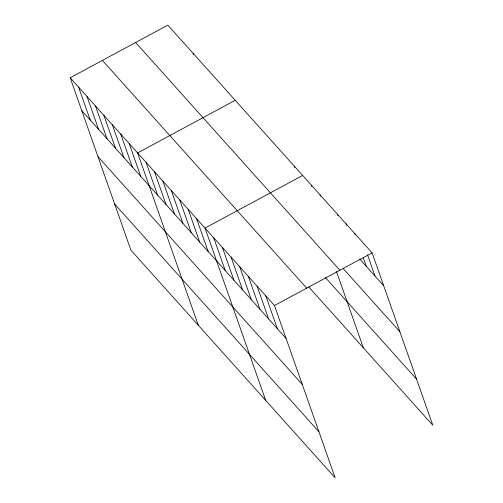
<?xml version="1.0" encoding="UTF-8"?>
<svg xmlns="http://www.w3.org/2000/svg" width="503" height="503" viewBox="0 0 503 503"><rect width="100%" height="100%" fill="white"/><g stroke="black" fill="none" stroke-linecap="round" stroke-linejoin="round"><path stroke-width="0.75" d="M70.194 77.764L274.468 305.51L335.161 477.85L130.887 250.11L70.194 77.764L167.839 25.15L372.113 252.89L432.806 425.236L308.829 287.012M235.247 100.304L137.608 152.918L198.295 325.265M302.661 175.459L205.017 228.073L265.71 400.419M274.468 305.51L372.113 252.89M359.676 258.97L383.676 285.729M343.203 268.571L399.891 331.766M135.615 42.516L339.89 270.256M325.328 277.449L416.591 379.199M102.417 60.404L306.692 288.144M81.763 110.603L286.037 338.349M97.972 156.64L302.246 384.386M114.678 204.073L318.952 431.813M367.542 254.889L374.993 276.053M354.747 233.53L355.263 234.995M363.229 257.618L366.316 266.376M346.07 223.854L346.58 225.313M337.387 214.177L337.903 215.636M320.021 194.818L320.537 196.277M311.338 185.135L311.854 186.6M336.507 271.582L363.348 347.799M294.236 166.065L294.745 167.524M193.121 53.331L193.63 54.796M265.785 295.827L277.354 328.666M257.108 286.15L268.671 318.99M248.425 276.468L259.988 309.314M239.742 266.791L251.305 299.631M231.059 257.115L242.628 289.954M222.383 247.432L233.945 280.272M213.7 237.756L225.262 270.595M196.591 218.679L208.154 251.519M188.166 209.286L199.729 242.125M179.741 199.892L191.303 232.732M171.309 190.499L182.878 223.338M162.884 181.105L174.453 213.945M154.459 171.712L166.021 204.551M146.033 162.318L157.596 195.158M129.183 143.525L140.746 176.364M120.751 134.131L132.32 166.971M112.326 124.738L123.895 157.577M103.901 115.344L115.464 148.184M95.476 105.951L107.038 138.79M87.05 96.557L98.613 129.397M78.625 87.164L90.188 120.003"/></g></svg>
